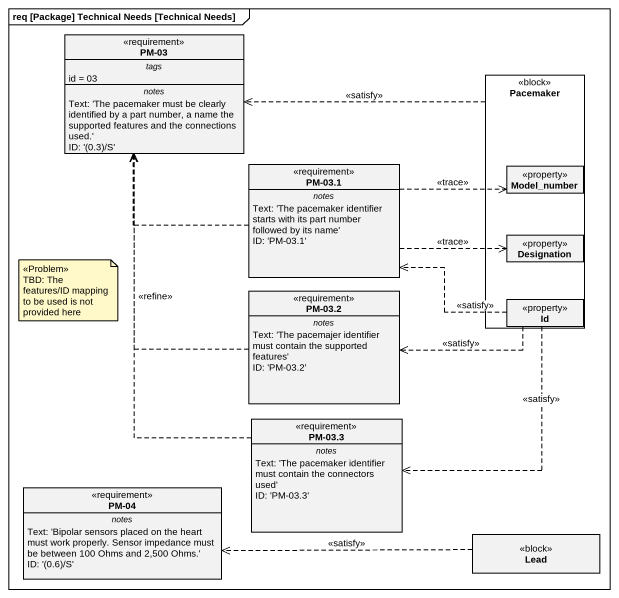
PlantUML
@startuml
mainframe req [Package] Technical Needs [Technical Needs]
allowmixing
hide circle
hide empty members
class "PM-03" as PM_03 <<requirement>> {
  -- tags --
  id = 03
  -- notes --
  Text: 'The pacemaker must be clearly identified by a part number, a name the supported features and the connections used.'
  {field} ID: '(0.3)/S'
}
rectangle Pacemaker <<block>> {
  rectangle Model_number <<property>>
  rectangle Designation <<property>>
  rectangle Id <<property>>
}
class "PM-03.1" as PM_03_1 <<requirement>> {
  -- notes --
  Text: 'The pacemaker identifier starts with its part number followed by its name'
  ID: 'PM-03.1'
}
class "PM-03.2" as PM_03_2 <<requirement>> {
  -- notes --
  Text: 'The pacemajer identifier must contain the supported features'
  ID: 'PM-03.2'
}
class "PM-03.3" as PM_03_3 <<requirement>> {
  -- notes --
  Text: 'The pacemaker identifier must contain the connectors used'
  ID: 'PM-03.3'
}
class "PM-04" as PM_04 <<requirement>> {
  -- notes --
  Text: 'Bipolar sensors placed on the heart must work properly. Sensor impedance must be between 100 Ohms and 2,500 Ohms.'
  {field} ID: '(0.6)/S'
}
class Lead <<block>>
Pacemaker .left.> PM_03 : <<satisfy>>
PM_03_1 .up.> PM_03
PM_03_1 .right.> Model_number : <<trace>>
PM_03_1 .right.> Designation : <<trace>>
PM_03_2 .up.> PM_03
Id .left.> PM_03_1 : <<satisfy>>
Id .left.> PM_03_2 : <<satisfy>>
Id ..> PM_03_3 : <<satisfy>>
PM_03_3 .up.> PM_03 : <<refine>>
Lead .left.> PM_04 : <<satisfy>>
note as N1
  <<Problem>>
  TBD: The features/ID mapping to be used is not provided here
end note
@enduml
